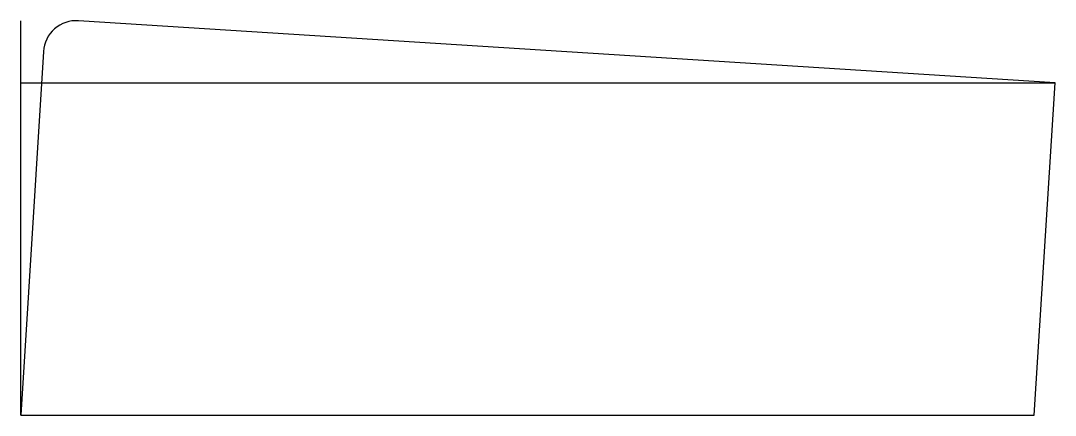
# Model space of a CAD drawing. Extents: x 0 to 314, y -101 to 19.
import ezdxf

# ---------------------------------------------------------------- set-up
doc = ezdxf.new("R2010")
doc.units = 0
doc.layers.get('0').update_dxf_attribs({"linetype": 'CONTINUOUS'})

msp = doc.modelspace()

# ---------------------------------------------------------------- linework, layer by layer
at = {"linetype": 'CONTINUOUS'}
for p, q in [((0, -101.04), (0, 18.85)), ((314.32, 0), (17.54, 18.83)), ((314.32, 0), (17.54, 18.83)), ((6.92, 9.47), (0, -101.04)), ((6.92, 9.47), (0, -101.04)), ((0, 0), (314.32, 0)), ((307.9, -101.04), (314.32, 0)), ((307.9, -101.04), (314.32, 0)), ((0, -101.04), (307.9, -101.04)), ((0, -101.04), (307.9, -101.04))]:
    msp.add_line(p, q, dxfattribs=at)
msp.add_arc((16.9, 8.85), 10, 86.3351, 176.448, dxfattribs=at)
msp.add_arc((16.9, 8.85), 10, 86.3351, 176.448, dxfattribs=at)

doc.saveas('drawing.dxf')
